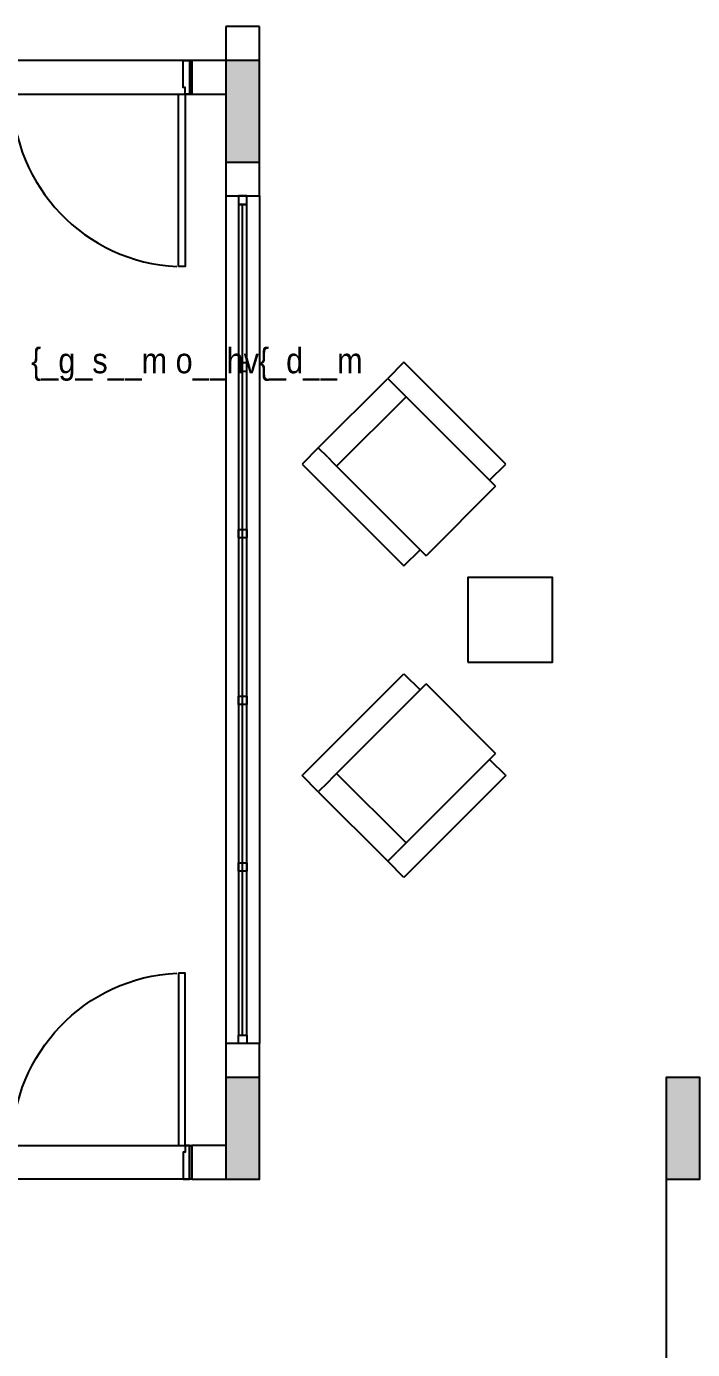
# Model space of a CAD drawing. Header units: metres. Extents: x -658 to -58, y -713 to -118.
# Drawn here: x -331.23 to -327.29, y -141.16 to -133.35 of the extents above; entities that cross this region are included whole.
import ezdxf

# ---------------------------------------------------------------- set-up
doc = ezdxf.new("R2010")
doc.units = ezdxf.units.M
doc.header["$LTSCALE"] = 100
doc.layers.add('plan', color=8, linetype='Continuous')
doc.styles.add('style12', font='xarab.shx')

# ---------------------------------------------------------------- blocks, each defined once
blk = doc.blocks.new('armchair_5128 - 2 sedak-413188-الدور الارضي')
for p, q in [((-0.9, -0.41), (-0.9, 0.44)), ((-0.9, 0.44), (-0.765, 0.44)), ((-0.185, 0.44), (-0.765, 0.44)), ((-0.765, 0.44), (-0.765, 0.3619)), ((-0.185, 0.3619), (-0.185, 0.44)), ((-0.185, 0.44), (-0.05, 0.44)), ((-0.05, 0.44), (-0.05, -0.41)), ((-0.765, 0.312), (-0.765, 0.3619)), ((-0.185, 0.3619), (-0.185, 0.312)), ((-0.765, 0.3109), (-0.765, 0.312)), ((-0.765, -0.41), (-0.765, 0.3109)), ((-0.765, 0.2873), (-0.185, 0.2873)), ((-0.185, 0.312), (-0.185, 0.3109)), ((-0.185, 0.3109), (-0.185, -0.41)), ((-0.765, -0.41), (-0.9, -0.41)), ((-0.765, -0.4276), (-0.765, -0.41)), ((-0.765, -0.46), (-0.765, -0.4276)), ((-0.765, -0.46), (-0.185, -0.46)), ((-0.05, -0.41), (-0.185, -0.41)), ((-0.185, -0.41), (-0.185, -0.4276)), ((-0.185, -0.4276), (-0.185, -0.46))]:
    blk.add_line(p, q)
blk = doc.blocks.new('*U103')
for points in [[(79, 1116), (79, 100), (39, 100), (39, 1116)], [(0, -100), (14, -100), (14, 100), (0, 100)], [(1100, -100), (1086, -100), (1086, 100), (1100, 100)]]:
    blk.add_lwpolyline(points, close=True)
at = {"ltscale": 0.25}
for points in [[(1100, 100), (0, 100)], [(0, -100), (1100, -100)]]:
    blk.add_lwpolyline(points, dxfattribs=at)
at = {"flags": 128}
for points in [[(14, -100), (14, 100), (14, 100), (39, 100), (39, 60), (52, 60), (52, -100)], [(1086, -100), (1086, 100), (1086, 100), (1061, 100), (1061, 60), (1048, 60), (1048, -100), (1086, -100)]]:
    blk.add_lwpolyline(points, close=True, dxfattribs=at)
at = {"ltscale": 0.25}
blk.add_arc((38, 94.6), 1023.1, 0.40319, 87.18918, dxfattribs=at)
blk = doc.blocks.new('*U121')
blk.add_line((4.95, 0), (0.05, 0))
for points in [[(0.05, 0.025), (0, 0.025), (0, -0.025), (0.05, -0.025)], [(4.95, -0.025), (4.95, 0.025), (0.05, 0.025), (0.05, -0.025)], [(4.95, 0.025), (5, 0.025), (5, -0.025), (4.95, -0.025)]]:
    blk.add_lwpolyline(points, close=True)
blk = doc.blocks.new('GREGRERGREGRE')
h = blk.add_hatch(color=256)
h.dxf.hatch_style = 1
h.paths.add_polyline_path([(-221.0055, -134.1512), (-220.8055, -134.1512), (-220.8055, -133.5512), (-221.0055, -133.5512)])
h = blk.add_hatch(color=256)
h.dxf.hatch_style = 1
h.paths.add_polyline_path([(-221.0055, -140.1512), (-220.8055, -140.1512), (-220.8055, -139.5512), (-221.0055, -139.5512)])
h = blk.add_hatch(color=256)
h.dxf.hatch_style = 1
h.paths.add_polyline_path([(-218.4055, -140.1512), (-218.2055, -140.1512), (-218.2055, -139.5512), (-218.4055, -139.5512)])
for points in [[(-221.0055, -134.1512), (-220.8055, -134.1512), (-220.8055, -133.5512), (-221.0055, -133.5512)], [(-221.0055, -140.1512), (-220.8055, -140.1512), (-220.8055, -139.5512), (-221.0055, -139.5512)], [(-218.4055, -140.1512), (-218.2055, -140.1512), (-218.2055, -139.5512), (-218.4055, -139.5512)]]:
    blk.add_lwpolyline(points, close=True)
blk = doc.blocks.new('A$Cc2be8e3e')
at = {"layer": 'plan'}
for p, q in [((-32.8035, 15.1095), (-32.8035, 14.9095)), ((-32.6035, 15.1095), (-32.8035, 15.1095)), ((-32.6035, 14.1095), (-32.6035, 15.1095)), ((-32.8035, 14.9095), (-33.0035, 14.9095)), ((-33.0035, 14.9095), (-33.0035, 14.7095)), ((-33.0035, 14.7095), (-32.8035, 14.7095)), ((-32.8035, 14.7095), (-32.8035, 14.1095)), ((-32.8035, 14.1095), (-32.6035, 14.1095)), ((-32.8035, 14.1095), (-32.8035, 9.1095)), ((-32.6035, 14.1095), (-32.6035, 9.1095)), ((-32.8035, 9.1095), (-32.8035, 8.5095)), ((-32.6035, 9.1095), (-32.8035, 9.1095)), ((-32.6035, 8.3095), (-32.6035, 9.1095)), ((-30.2035, 8.9095), (-30.2035, 3.2095)), ((-30.0035, 8.9095), (-30.2035, 8.9095)), ((-32.8035, 8.5095), (-33.0035, 8.5095)), ((-33.0035, 8.3095), (-33.0035, 8.5095)), ((-33.0035, 8.3095), (-32.6035, 8.3095))]:
    blk.add_line(p, q, dxfattribs=at)
for points in [[(-32.6785, 13.0762), (-32.6785, 13.1262), (-32.7285, 13.1262), (-32.7285, 13.0762)], [(-32.6785, 12.1428), (-32.6785, 12.0928), (-32.7285, 12.0928), (-32.7285, 12.1428)], [(-31.3737, 11.3595), (-30.8737, 11.3595), (-30.8737, 11.8595), (-31.3737, 11.8595)], [(-32.6785, 11.1595), (-32.6785, 11.1095), (-32.7285, 11.1095), (-32.7285, 11.1595)], [(-32.6785, 10.1761), (-32.6785, 10.1261), (-32.7285, 10.1261), (-32.7285, 10.1761)]]:
    blk.add_lwpolyline(points, close=True, dxfattribs=at)
blk.add_blockref('GREGRERGREGRE', (188.202, 148.4607), dxfattribs=at)
at = {"layer": 'plan', "xscale": 0.001, "yscale": 0.001, "zscale": 0.001, "rotation": 179.9999999999999}
blk.add_blockref('*U103', (-33.0035, 14.8095), dxfattribs=at)
at = {"layer": 'plan'}
for name, p, rotation in [('*U121', (-32.7035, 14.1095), 269.9999999999999), ('armchair_5128 - 2 sedak-413188-الدور الارضي', (-32.0764, 11.0373), 134.9999999999992)]:
    blk.add_blockref(name, p, dxfattribs=dict(at, rotation=rotation))
at = {"layer": 'plan', "xscale": -1, "rotation": 45.00000000000056}
blk.add_blockref('armchair_5128 - 2 sedak-413188-الدور الارضي', (-32.0764, 12.1816), dxfattribs=at)
at = {"layer": 'plan', "xscale": -0.001, "yscale": 0.001, "zscale": 0.001}
blk.add_blockref('*U103', (-33.0035, 8.4095), dxfattribs=at)
at = {"layer": 'plan', "style": 'style12', "width": 0.9}
blk.add_text('{_g_s__m o__hv{_d__m', height=0.15, dxfattribs=at).set_placement((-33.9524, 13.0637))

msp = doc.modelspace()

# ---------------------------------------------------------------- block references
at = {"layer": 'plan'}
msp.add_blockref('A$Cc2be8e3e', (-297.2456, -148.4607), dxfattribs=at)

doc.saveas('drawing.dxf')
